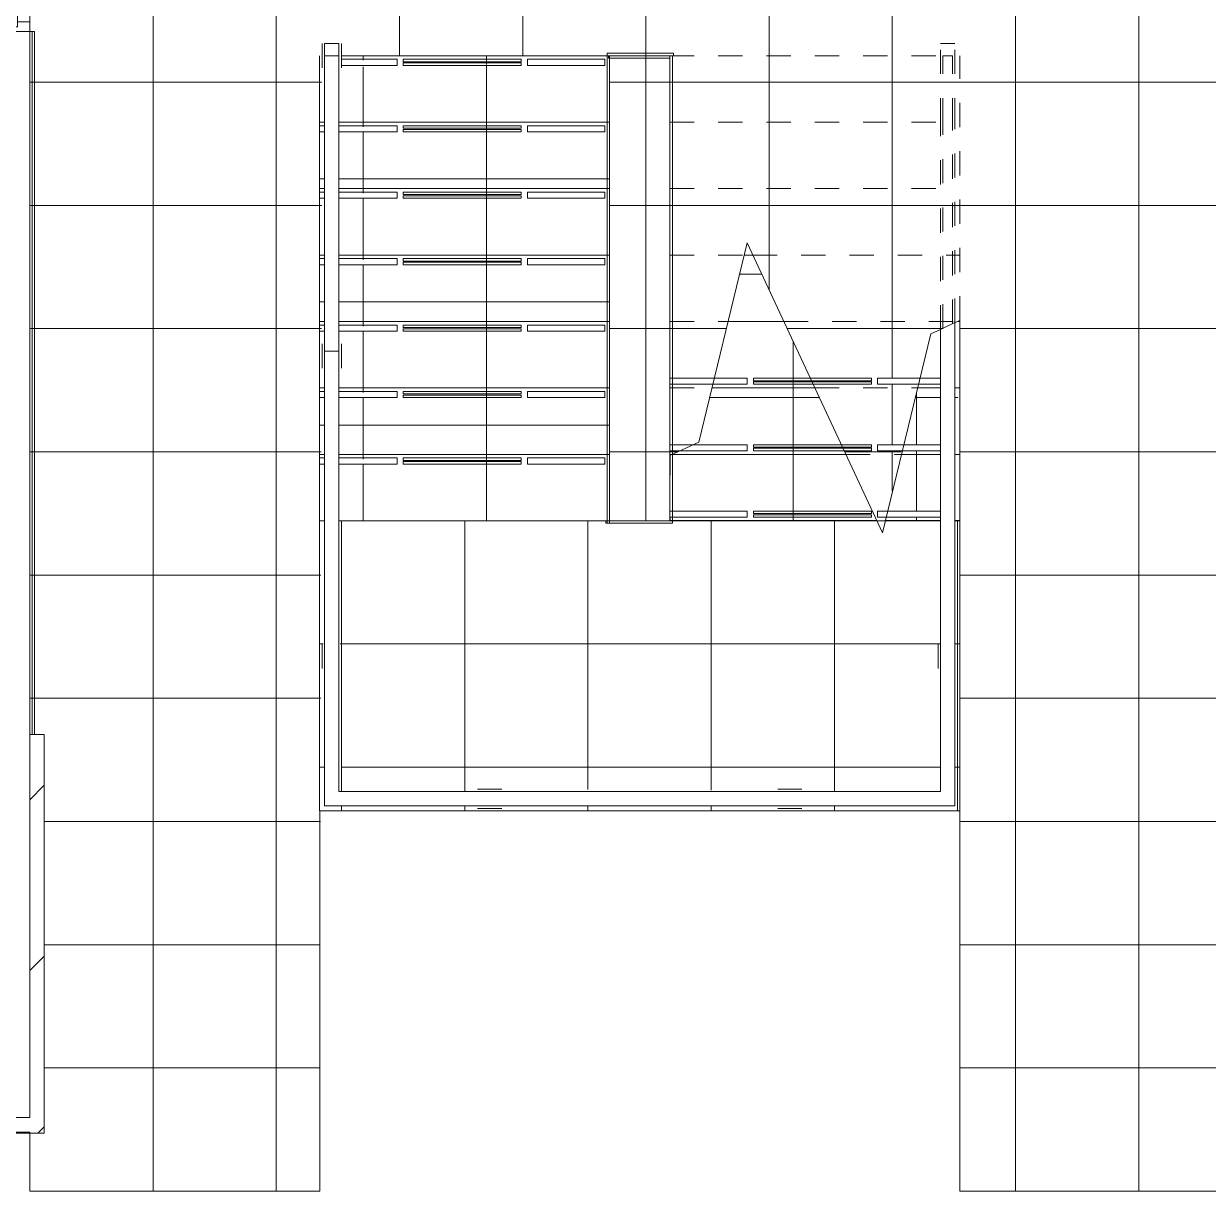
# Model space of a CAD drawing. Header units: metres. Extents: x 3856 to 4207, y -1118 to -691.
# Drawn here: x 3993.807 to 3998.71, y -996.427 to -991.595 of the extents above; entities that cross this region are included whole.
import ezdxf

# ---------------------------------------------------------------- set-up
doc = ezdxf.new("R2010")
doc.units = ezdxf.units.M
doc.linetypes.add('Basculante', pattern=[0.003, 0.002, -0.001])
doc.linetypes.add('Derribado', pattern=[0.0048, 0.0032, -0.0016])
for name, color, linetype, lineweight in [('_Above_ Nosing Lines', 7, 'Basculante', 9), ('_Above_ Outlines', 7, 'Basculante', 9), ('_Above_ Railings Cut Line', 7, 'Basculante', 9), ('_Above_ Riser Lines', 7, 'Basculante', 9), ('_Above_ Top Rails', 7, 'Basculante', 9), ('Balusters', 7, 'Continuous', 9), ('Cut Marks', 7, 'Continuous', 9), ('Cut Pattern', 7, 'Continuous', 18), ('Detail Items', 7, 'Continuous', 9), ('Doors', 7, 'Continuous', 9), ('Floors', 7, 'Continuous', 9), ('Linea de proyección', 7, 'Derribado', 9), ('Nosing Lines', 7, 'Continuous', 9), ('Outlines', 7, 'Continuous', 9), ('Panel', 7, 'Continuous', 9), ('Railings', 7, 'Continuous', 9), ('Riser Lines', 7, 'Basculante', 9), ('Surface Pattern', 7, 'Continuous', 9), ('Top Rails', 7, 'Continuous', 9), ('Treads_Risers', 7, 'Continuous', 9), ('Walls', 7, 'Continuous', 9)]:
    doc.layers.add(name, color=color, linetype=linetype, lineweight=lineweight)
doc.layers.add('ROA-E00-URB-A101-MASTER_PLAN cambio estaciomientos_dwg', color=7, linetype='Continuous', lineweight=9, true_color=0x767676)
pattern_1 = [(180, (3996.482, -993.652), (-6e-17, -0.51), []), (270, (3996.482, -993.652), (0.51, 3e-17), [])]
pattern_2 = [(0, (3996.232, -991.727), (0, 0.51), []), (90, (3996.232, -991.727), (-0.51, 3e-17), [])]
pattern_3 = [(45, (0, 0), (-0.35355339, 0.35355339), [])]

# ---------------------------------------------------------------- blocks, each defined once
blk = doc.blocks.new('COUR-PUERTA-SIMPLE - 100 cm x 210 cm-12032427-IMPLANTACIÓN - KIT COMERCIAL')
at = {"layer": 'Detail Items'}
for p, q in [((0.44, -0.04), (0.48, -0.04)), ((0.44, -1), (0.44, -0.04)), ((0.44, -0.04), (0.44, -1)), ((0.48, -0.04), (0.44, -0.04)), ((0.46, -0.04), (0.46, -0.0415)), ((0.48, -0.04), (0.48, -1)), ((0.48, -1), (0.48, -0.04)), ((0.48, -1), (0.44, -1)), ((0.44, -1), (0.48, -1))]:
    blk.add_line(p, q, dxfattribs=at)
at = {"layer": 'Doors'}
for p, q in [((-0.5, 0.05), (-0.46, 0.05)), ((-0.5, -0.05), (-0.5, 0.05)), ((-0.46, 0.05), (-0.46, 0)), ((0.46, 0.05), (0.5, 0.05)), ((0.46, 0), (0.46, 0.05)), ((0.5, 0.05), (0.5, -0.05)), ((-0.48, 0), (-0.48, -0.05)), ((-0.46, 0), (-0.48, 0)), ((-0.3857, 0.0064), (-0.389, 0)), ((-0.3543, 0.0064), (-0.3857, 0.0064)), ((-0.3543, 0.0064), (-0.3857, 0.0064)), ((-0.3827, 0.0254), (-0.3827, 0.0222)), ((-0.37, 0.0254), (-0.3827, 0.0254)), ((-0.3827, 0.0222), (-0.37, 0.0222)), ((-0.3827, 0.0222), (-0.3827, 0.0064)), ((-0.3573, 0.0222), (-0.3827, 0.0222)), ((-0.3573, 0.0222), (-0.3827, 0.0222)), ((-0.3827, 0.0064), (-0.3573, 0.0064)), ((-0.3827, 0.0064), (-0.3573, 0.0064)), ((-0.37, 0.0254), (-0.2842, 0.0254)), ((-0.2842, 0.0254), (-0.37, 0.0254)), ((-0.37, 0.0254), (-0.37, 0.0222)), ((-0.37, 0.0222), (-0.37, 0.0254)), ((-0.37, 0.0222), (-0.2842, 0.0222)), ((-0.2842, 0.0222), (-0.37, 0.0222)), ((-0.3573, 0.0064), (-0.3573, 0.0222)), ((-0.3509, 0), (-0.3543, 0.0064)), ((-0.2842, 0.0222), (-0.2842, 0.0099)), ((-0.2842, 0.0099), (-0.2842, 0.0222)), ((-0.2842, 0.0099), (-0.2811, 0.0099)), ((-0.2811, 0.0099), (-0.2842, 0.0099)), ((-0.2811, 0.0099), (-0.2811, 0.0223)), ((-0.2811, 0.0223), (-0.2811, 0.0099)), ((-0.389, -0.04), (-0.3857, -0.0464)), ((-0.3857, -0.0464), (-0.3543, -0.0464)), ((-0.3857, -0.0464), (-0.3543, -0.0464)), ((-0.3827, -0.0464), (-0.3827, -0.0622)), ((-0.3573, -0.0464), (-0.3827, -0.0464)), ((-0.3573, -0.0464), (-0.3827, -0.0464)), ((-0.3573, -0.0622), (-0.3573, -0.0464)), ((-0.3543, -0.0464), (-0.3509, -0.04)), ((0.48, 0), (0.46, 0)), ((0.48, -0.04), (0.48, 0)), ((-0.48, -0.05), (-0.5, -0.05)), ((-0.3827, -0.0622), (-0.3827, -0.0654)), ((-0.37, -0.0622), (-0.3827, -0.0622)), ((-0.3827, -0.0622), (-0.3573, -0.0622)), ((-0.3827, -0.0622), (-0.3573, -0.0622)), ((-0.3827, -0.0654), (-0.37, -0.0654)), ((-0.37, -0.0622), (-0.2842, -0.0622)), ((-0.2842, -0.0622), (-0.37, -0.0622)), ((-0.37, -0.0654), (-0.37, -0.0622)), ((-0.37, -0.0622), (-0.37, -0.0654)), ((-0.37, -0.0654), (-0.2842, -0.0654)), ((-0.2842, -0.0654), (-0.37, -0.0654)), ((-0.2842, -0.0622), (-0.2842, -0.0499)), ((-0.2842, -0.0499), (-0.2842, -0.0622)), ((-0.2842, -0.0499), (-0.2811, -0.0499)), ((-0.2811, -0.0499), (-0.2842, -0.0499)), ((-0.2811, -0.0499), (-0.2811, -0.0623)), ((-0.2811, -0.0623), (-0.2811, -0.0499)), ((0.5, -0.05), (0.48, -0.05))]:
    blk.add_line(p, q, dxfattribs=at)
at = {"layer": 'Doors', "flags": 128}
for points in [[(-0.2842, 0.0254), (-0.2835, 0.0253), (-0.2829, 0.0251), (-0.2823, 0.0247), (-0.2818, 0.0242), (-0.2814, 0.0236), (-0.2812, 0.023), (-0.2811, 0.0223)], [(-0.2811, 0.0223), (-0.2812, 0.023), (-0.2814, 0.0236), (-0.2818, 0.0242), (-0.2823, 0.0247), (-0.2829, 0.0251), (-0.2835, 0.0253), (-0.2842, 0.0254)], [(-0.2842, -0.0654), (-0.2835, -0.0653), (-0.2829, -0.0651), (-0.2823, -0.0647), (-0.2818, -0.0642), (-0.2814, -0.0636), (-0.2812, -0.063), (-0.2811, -0.0623)], [(-0.2811, -0.0623), (-0.2812, -0.063), (-0.2814, -0.0636), (-0.2818, -0.0642), (-0.2823, -0.0647), (-0.2829, -0.0651), (-0.2835, -0.0653), (-0.2842, -0.0654)]]:
    blk.add_lwpolyline(points, dxfattribs=at)
at = {"layer": 'Linea de proyección'}
blk.add_arc((0.44, -0.0792), 0.9208, 177.5622, 270, dxfattribs=at)
at = {"layer": 'Panel'}
for p, q in [((-0.48, -0.04), (-0.48, 0)), ((-0.48, 0), (0.48, 0)), ((0.44, -0.04), (-0.48, -0.04)), ((0.48, 0), (0.48, -0.04))]:
    blk.add_line(p, q, dxfattribs=at)
blk = doc.blocks.new('Railing - 13048 _ 37248-12160401-IMPLANTACIÓN - KIT COMERCIAL')
at = {"layer": 'Balusters'}
for p, q in [((-0.04, 0.05), (-0.04, -0.05)), ((0.04, -0.05), (0.04, 0.05))]:
    blk.add_line(p, q, dxfattribs=at)
blk = doc.blocks.new('Railing - 13048 _ 37248-12160565-IMPLANTACIÓN - KIT COMERCIAL')
at = {"layer": 'Balusters'}
for p, q in [((-0.04, 0.05), (-0.04, -0.05)), ((0.04, -0.05), (0.04, 0.05))]:
    blk.add_line(p, q, dxfattribs=at)
blk = doc.blocks.new('Railing - 13048 _ 37248-V171-IMPLANTACIÓN - KIT COMERCIAL')
at = {"layer": 'Balusters'}
for p, q in [((-0.04, 0.05), (-0.04, -0.05)), ((0.04, -0.05), (0.04, 0.05))]:
    blk.add_line(p, q, dxfattribs=at)
blk = doc.blocks.new('Railing - Railing-V235-IMPLANTACIÓN - KIT COMERCIAL')
at = {"layer": '_Above_ Railings Cut Line'}
for p, q in [((3975.2464, -1020.3196), (3975.2864, -1020.3196)), ((3975.2464, -1020.5946), (3975.2464, -1020.3196)), ((3975.2864, -1020.5946), (3975.2864, -1020.3196)), ((3975.2464, -1021.4474), (3975.2464, -1020.5946)), ((3975.2864, -1021.4288), (3975.2864, -1020.5946))]:
    blk.add_line(p, q, dxfattribs=at)
for name, p in [('Railing - 13048 _ 37248-12160401-IMPLANTACIÓN - KIT COMERCIAL', (3972.7164, -1020.3196)), ('Railing - 13048 _ 37248-12160565-IMPLANTACIÓN - KIT COMERCIAL', (3972.7164, -1021.5624)), ('Railing - 13048 _ 37248-V171-IMPLANTACIÓN - KIT COMERCIAL', (3972.7164, -1022.8053))]:
    blk.add_blockref(name, p)
for p, rotation in [((3975.2664, -1022.8053), 180), ((3973.37, -1023.3946), 90), ((3974.6128, -1023.3946), 90)]:
    blk.add_blockref('Railing - 13048 _ 37248-V171-IMPLANTACIÓN - KIT COMERCIAL', p, dxfattribs=dict(rotation=rotation))
blk = doc.blocks.new('Top Rail Type - Top Rail_Internal_-V236-IMPLANTACIÓN - KIT COMERCIAL')
at = {"layer": 'Top Rails'}
for p, q in [((3972.6864, -1020.3196), (3972.6864, -1020.2696)), ((3972.6864, -1020.2696), (3972.7464, -1020.2696)), ((3972.7464, -1020.2696), (3972.7464, -1020.3196)), ((3972.6864, -1021.5418), (3972.6864, -1020.3196)), ((3972.7464, -1020.3196), (3972.6864, -1020.3196)), ((3972.7464, -1020.3196), (3972.7464, -1021.5418)), ((3972.7464, -1021.5418), (3972.6864, -1021.5418))]:
    blk.add_line(p, q, dxfattribs=at)
blk = doc.blocks.new('Top Rail Type - Top Rail_Internal_-V237-IMPLANTACIÓN - KIT COMERCIAL')
at = {"layer": '_Above_ Top Rails'}
for p, q in [((3975.2364, -1020.2696), (3975.2964, -1020.2696)), ((3975.2364, -1020.5946), (3975.2364, -1020.2696)), ((3975.2964, -1020.5946), (3975.2964, -1020.2696)), ((3975.2364, -1021.4521), (3975.2364, -1020.5946)), ((3975.2964, -1021.4241), (3975.2964, -1020.5946))]:
    blk.add_line(p, q, dxfattribs=at)
at = {"layer": 'Top Rails'}
for p, q in [((3972.7464, -1020.2696), (3972.6864, -1020.2696)), ((3972.6864, -1020.2696), (3972.6864, -1020.3196)), ((3972.7464, -1020.2696), (3972.7464, -1020.3196)), ((3972.6864, -1020.3196), (3972.6864, -1021.9696)), ((3972.7464, -1020.3196), (3972.7464, -1021.9696)), ((3975.2964, -1021.4241), (3975.2364, -1021.4521)), ((3975.2964, -1022.5196), (3975.2964, -1021.4241)), ((3975.2364, -1022.5196), (3975.2364, -1021.4521)), ((3972.6864, -1021.9696), (3972.6864, -1023.4246)), ((3972.7464, -1021.9696), (3972.7464, -1023.3646)), ((3975.2364, -1023.3646), (3975.2364, -1022.5196)), ((3975.2964, -1023.4246), (3975.2964, -1022.5196)), ((3972.7464, -1023.3646), (3975.2364, -1023.3646)), ((3972.6864, -1023.4246), (3975.2964, -1023.4246))]:
    blk.add_line(p, q, dxfattribs=at)
blk = doc.blocks.new('EDIFICIO TIPO A_rvt-3-IMPLANTACIÓN - KIT COMERCIAL')
at = {"layer": 'Cut Pattern', "lineweight": 9, "true_color": 0x0f0f0f}
h = blk.add_hatch(dxfattribs=at)
h.set_pattern_fill('FP_6', color=250, style=0, pattern_type=2)
h.set_pattern_definition(pattern_3)
h.paths.add_polyline_path([(3993.8918, -996.1873), (3993.8918, -994.5373), (3993.8318, -994.5373), (3993.8318, -996.1823)])
h = blk.add_hatch(dxfattribs=at)
h.set_pattern_fill('FP_6', color=250, style=0, pattern_type=2)
h.set_pattern_definition(pattern_3)
h.paths.add_polyline_path([(3992.9051, -996.1823), (3993.8318, -996.1823), (3993.8318, -996.1223), (3992.9051, -996.1223)])
at = {"layer": 'Surface Pattern', "true_color": 0x808080}
h = blk.add_hatch(dxfattribs=at)
h.set_pattern_fill('FP_64', color=8, style=0, pattern_type=2)
h.set_pattern_definition([(270, (3993.832, -925.537), (0.51, 3e-17), []), (0, (3993.832, -925.537), (0, 0.51), [])])
h.paths.add_polyline_path([(3998.8218, -996.4273), (3998.8818, -996.4273), (3998.8818, -996.1823), (3998.8218, -996.1873), (3998.8218, -994.5373), (3998.8818, -994.5373), (3998.8818, -990.3373), (3993.8318, -990.3373), (3993.8318, -994.5373), (3993.8918, -994.5373), (3993.8918, -996.1873), (3993.8318, -996.1873), (3993.8318, -996.4273), (3995.0322, -996.4273), (3995.0418, -991.6773), (3995.1218, -991.6773), (3995.1218, -991.7273), (3996.2318, -991.7273), (3996.2318, -993.6523), (3996.4818, -993.6523), (3996.492, -993.3773), (3996.5242, -993.3623), (3996.4818, -993.3623), (3996.492, -993.3373), (3996.6018, -993.3262), (3996.6562, -993.0873), (3996.4818, -993.0873), (3996.4818, -993.0623), (3996.6659, -993.0623), (3996.802, -992.5023), (3997.0631, -993.0623), (3997.0678, -993.0723), (3997.0818, -993.0773), (3997.0748, -993.0873), (3997.1913, -993.3373), (3997.196, -993.3473), (3997.21, -993.3523), (3997.203, -993.3623), (3997.3416, -993.6523), (3997.3737, -993.6523), (3997.3737, -993.6373), (3997.3416, -993.6373), (3997.3416, -993.6123), (3997.3834, -993.6123), (3997.4405, -993.3623), (3997.3416, -993.3623), (3997.3416, -993.3373), (3997.4503, -993.3373), (3997.5074, -993.0873), (3997.3416, -993.0873), (3997.3416, -993.0623), (3997.5171, -993.0623), (3997.5618, -992.8785), (3997.6818, -992.8273), (3997.6814, -996.4273)])
at = {"layer": 'Treads_Risers', "true_color": 0xd6cec9}
h = blk.add_hatch(dxfattribs=at)
h.set_pattern_fill('FP_71', color=254, style=0, pattern_type=2)
h.set_pattern_definition(pattern_2)
h.paths.add_polyline_path([(3995.1118, -992.0023), (3996.2318, -992.0023), (3996.2318, -991.7273), (3995.1218, -991.7273), (3995.1218, -991.7423), (3995.352, -991.7523), (3995.352, -991.7673), (3995.1118, -991.7773), (3995.1118, -991.8985)])
h.paths.add_polyline_path([(3995.0318, -992.0023), (3995.0518, -992.0023), (3995.0418, -991.7673), (3995.0318, -991.7673), (3995.0318, -991.8985)])
h.paths.add_polyline_path([(3995.8916, -991.7673), (3995.8916, -991.7423), (3996.2118, -991.7423), (3996.2118, -991.7673), (3995.9507, -991.7673)])
h.paths.add_polyline_path([(3995.377, -991.7673), (3995.377, -991.7573), (3995.8666, -991.7673)])
h.paths.add_polyline_path([(3995.377, -991.7523), (3995.377, -991.7423), (3995.8666, -991.7523)])
h.paths.add_polyline_path([(3995.0318, -991.7423), (3995.0418, -991.7423), (3995.0318, -991.7273)])
h = blk.add_hatch(dxfattribs=at)
h.set_pattern_fill('FP_71', color=254, style=0, pattern_type=2)
h.set_pattern_definition(pattern_2)
h.paths.add_polyline_path([(3995.377, -992.2773), (3996.2318, -992.2773), (3996.2318, -992.0023), (3995.1118, -992.0023), (3995.1118, -992.0173), (3995.352, -992.0273), (3995.352, -992.0423), (3995.1118, -992.0423), (3995.1118, -992.2773), (3995.352, -992.2773)])
h.paths.add_polyline_path([(3995.0318, -992.2773), (3995.0518, -992.2773), (3995.0518, -992.0423), (3995.0318, -992.0423)])
h.paths.add_polyline_path([(3995.8916, -992.0423), (3995.8916, -992.0173), (3996.2118, -992.0173), (3996.2118, -992.0423), (3995.9507, -992.0423)])
h.paths.add_polyline_path([(3995.377, -992.0273), (3995.377, -992.0173), (3995.8666, -992.0273)])
h.paths.add_polyline_path([(3995.0318, -992.0173), (3995.0518, -992.0173), (3995.0518, -992.0023), (3995.0318, -992.0023)])
h = blk.add_hatch(dxfattribs=at)
h.set_pattern_fill('FP_71', color=254, style=0, pattern_type=2)
h.set_pattern_definition(pattern_2)
h.paths.add_polyline_path([(3995.377, -992.5523), (3996.2318, -992.5523), (3996.2318, -992.2773), (3995.1118, -992.2773), (3995.1118, -992.2923), (3995.352, -992.3023), (3995.352, -992.3173), (3995.1118, -992.3173), (3995.1118, -992.5523), (3995.352, -992.5523)])
h.paths.add_polyline_path([(3995.0318, -992.5523), (3995.0518, -992.5523), (3995.0518, -992.3173), (3995.0318, -992.3173)])
h.paths.add_polyline_path([(3995.8916, -992.3173), (3995.8916, -992.2923), (3996.2118, -992.2923), (3996.2118, -992.3173), (3995.9507, -992.3173)])
h.paths.add_polyline_path([(3995.377, -992.3023), (3995.377, -992.2923), (3995.8666, -992.3023)])
h.paths.add_polyline_path([(3995.0318, -992.2923), (3995.0518, -992.2923), (3995.0518, -992.2773), (3995.0318, -992.2773)])
h = blk.add_hatch(dxfattribs=at)
h.set_pattern_fill('FP_71', color=254, style=0, pattern_type=2)
h.set_pattern_definition(pattern_2)
h.paths.add_polyline_path([(3995.377, -992.8273), (3996.2318, -992.8273), (3996.2318, -992.5523), (3995.1118, -992.5523), (3995.1118, -992.5673), (3995.352, -992.5773), (3995.352, -992.5923), (3995.1118, -992.5923), (3995.1118, -992.8273), (3995.352, -992.8273)])
h.paths.add_polyline_path([(3995.0318, -992.8273), (3995.0518, -992.8273), (3995.0518, -992.5923), (3995.0318, -992.5923)])
h.paths.add_polyline_path([(3995.8916, -992.5923), (3995.8916, -992.5673), (3996.2118, -992.5673), (3996.2118, -992.5923), (3995.9507, -992.5923)])
h.paths.add_polyline_path([(3995.377, -992.5773), (3995.377, -992.5673), (3995.8666, -992.5773)])
h.paths.add_polyline_path([(3995.0318, -992.5673), (3995.0518, -992.5673), (3995.0518, -992.5523), (3995.0318, -992.5523)])
h = blk.add_hatch(dxfattribs=at)
h.set_pattern_fill('FP_70', color=254, style=0, pattern_type=2)
h.set_pattern_definition(pattern_1)
h.paths.add_polyline_path([(3996.8253, -992.8273), (3996.9535, -992.8273), (3996.8253, -992.5523), (3996.7898, -992.5523), (3996.723, -992.8273), (3996.7898, -992.8273)])
h = blk.add_hatch(dxfattribs=at)
h.set_pattern_fill('FP_71', color=254, style=0, pattern_type=2)
h.set_pattern_definition(pattern_2)
h.paths.add_polyline_path([(3995.1218, -993.1023), (3996.2318, -993.1023), (3996.2318, -992.8273), (3995.1118, -992.8273), (3995.1218, -992.8423), (3995.352, -992.8523), (3995.352, -992.8673), (3995.1118, -992.8673), (3995.1118, -993.1023)])
h.paths.add_polyline_path([(3995.0518, -993.1023), (3995.0418, -992.8673), (3995.0318, -992.8673), (3995.0418, -993.1023)])
h.paths.add_polyline_path([(3995.377, -992.8673), (3995.377, -992.8573), (3995.8666, -992.8673)])
h.paths.add_polyline_path([(3995.9507, -992.8673), (3995.8916, -992.8573), (3995.8916, -992.8423), (3996.2118, -992.8423), (3996.2118, -992.8673)])
h.paths.add_polyline_path([(3995.0318, -992.8423), (3995.0518, -992.8423), (3995.0418, -992.8273), (3995.0318, -992.8273)])
h = blk.add_hatch(dxfattribs=at)
h.set_pattern_fill('FP_70', color=254, style=0, pattern_type=2)
h.set_pattern_definition(pattern_1)
h.paths.add_polyline_path([(3996.6562, -993.1023), (3997.0818, -993.1023), (3997.0748, -993.0873), (3997.0701, -993.0773), (3997.0678, -993.0723), (3997.0631, -993.0623), (3996.9535, -992.8273), (3996.723, -992.8273), (3996.6659, -993.0623), (3996.802, -993.0623), (3996.802, -993.0873), (3996.6598, -993.0873)])
h.paths.add_polyline_path([(3997.6818, -993.1023), (3997.6715, -992.8273), (3997.6618, -992.8319), (3997.6618, -993.1023)])
h.paths.add_polyline_path([(3997.5074, -993.1023), (3997.6018, -993.1023), (3997.6018, -993.0873), (3997.511, -993.0873)])
h.paths.add_polyline_path([(3997.6018, -993.0623), (3997.6018, -992.8599), (3997.5618, -992.8785), (3997.5171, -993.0623)])
h = blk.add_hatch(dxfattribs=at)
h.set_pattern_fill('FP_71', color=254, style=0, pattern_type=2)
h.set_pattern_definition(pattern_2)
h.paths.add_polyline_path([(3995.377, -993.3773), (3996.2318, -993.3773), (3996.2318, -993.1023), (3995.1118, -993.1023), (3995.1118, -993.1173), (3995.352, -993.1273), (3995.352, -993.1423), (3995.1118, -993.1423), (3995.1118, -993.3773), (3995.352, -993.3773)])
h.paths.add_polyline_path([(3995.0318, -993.3773), (3995.0518, -993.3773), (3995.0518, -993.1423), (3995.0318, -993.1423)])
h.paths.add_polyline_path([(3995.8916, -993.1423), (3995.8916, -993.1173), (3996.2118, -993.1173), (3996.2118, -993.1423), (3995.9507, -993.1423)])
h.paths.add_polyline_path([(3995.377, -993.1273), (3995.377, -993.1173), (3995.8666, -993.1273)])
h.paths.add_polyline_path([(3995.0318, -993.1173), (3995.0518, -993.1173), (3995.0518, -993.1023), (3995.0318, -993.1023)])
h = blk.add_hatch(dxfattribs=at)
h.set_pattern_fill('FP_70', color=254, style=0, pattern_type=2)
h.set_pattern_definition(pattern_1)
h.paths.add_polyline_path([(3997.21, -993.3773), (3997.203, -993.3623), (3997.1983, -993.3523), (3997.196, -993.3473), (3997.1913, -993.3373), (3997.0818, -993.1023), (3996.6562, -993.1023), (3996.6018, -993.3262), (3996.5778, -993.3373), (3996.802, -993.3473), (3996.802, -993.3623), (3996.5242, -993.3623), (3996.492, -993.3773), (3996.827, -993.3773)])
h.paths.add_polyline_path([(3997.6018, -993.3773), (3997.6018, -993.3623), (3997.4442, -993.3623), (3997.4405, -993.3773), (3997.5618, -993.3773)])
h.paths.add_polyline_path([(3997.6618, -993.3773), (3997.6818, -993.3773), (3997.6715, -993.1023), (3997.6618, -993.1023), (3997.6618, -993.3623)])
h.paths.add_polyline_path([(3997.4503, -993.3373), (3997.6018, -993.3373), (3997.6018, -993.1023), (3997.5074, -993.1023)])
h = blk.add_hatch(dxfattribs=at)
h.set_pattern_fill('FP_71', color=254, style=0, pattern_type=2)
h.set_pattern_definition(pattern_2)
h.paths.add_polyline_path([(3995.0518, -993.6523), (3995.0518, -993.4173), (3995.0318, -993.4173), (3995.0318, -993.6523)])
h.paths.add_polyline_path([(3996.2318, -993.6523), (3996.2318, -993.3773), (3995.1118, -993.3773), (3995.1118, -993.3923), (3995.352, -993.4023), (3995.352, -993.4173), (3995.1118, -993.4173), (3995.1118, -993.6523)])
h.paths.add_polyline_path([(3995.8916, -993.4173), (3995.8916, -993.3923), (3996.2118, -993.3923), (3996.2118, -993.4173), (3995.9507, -993.4173)])
h.paths.add_polyline_path([(3995.377, -993.4023), (3995.377, -993.3923), (3995.8666, -993.4023)])
h.paths.add_polyline_path([(3995.0318, -993.3923), (3995.0518, -993.3923), (3995.0518, -993.3773), (3995.0318, -993.3773)])
h = blk.add_hatch(dxfattribs=at)
h.set_pattern_fill('FP_70', color=254, style=0, pattern_type=2)
h.set_pattern_definition(pattern_1)
h.paths.add_polyline_path([(3997.6818, -993.6523), (3997.6818, -993.3773), (3997.6618, -993.3773), (3997.6618, -993.6523)])
h.paths.add_polyline_path([(3997.2842, -993.6523), (3997.3382, -993.6523), (3997.21, -993.3773), (3996.4818, -993.3821), (3996.4833, -993.6123), (3996.802, -993.6223), (3996.802, -993.6373), (3996.4818, -993.6373), (3996.4818, -993.6523), (3996.827, -993.6523)])
h.paths.add_polyline_path([(3997.6018, -993.6523), (3997.6018, -993.6373), (3997.3773, -993.6373), (3997.3737, -993.6523)])
h.paths.add_polyline_path([(3997.6018, -993.6123), (3997.6018, -993.3773), (3997.4405, -993.3773), (3997.3834, -993.6123)])
h = blk.add_hatch(dxfattribs=at)
h.set_pattern_fill('FP_69', color=254, style=0, pattern_type=2)
h.set_pattern_definition([(0, (3995.632, -993.652), (0, 0.51), []), (90, (3995.632, -993.652), (-0.51, 3e-17), [])])
h.paths.add_polyline_path([(3997.6018, -994.8523), (3997.6818, -994.8523), (3997.6818, -993.6523), (3997.6618, -993.6523), (3997.6618, -994.8323), (3995.0518, -994.8323), (3995.0418, -993.6523), (3995.0318, -993.6523), (3995.0318, -994.8523), (3997.2842, -994.8523)])
h.paths.add_polyline_path([(3995.6853, -994.7723), (3995.6853, -994.7623), (3997.6018, -994.7723), (3997.6018, -993.6523), (3995.1118, -993.6523), (3995.1218, -994.7723), (3995.1284, -994.7723)])
at = {"layer": '_Above_ Nosing Lines'}
for p, q in [((3996.4818, -992.0023), (3997.6818, -992.0023)), ((3996.4818, -992.2773), (3997.6818, -992.2773)), ((3996.4818, -992.5523), (3996.7898, -992.5523)), ((3996.8253, -992.5523), (3997.6818, -992.5523)), ((3996.4818, -992.8273), (3996.723, -992.8273)), ((3996.9535, -992.8273), (3997.6715, -992.8273)), ((3996.4818, -993.1023), (3996.6562, -993.1023)), ((3997.0818, -993.1023), (3997.5074, -993.1023)), ((3996.4818, -993.3773), (3996.492, -993.3773)), ((3997.21, -993.3773), (3997.4405, -993.3773))]:
    blk.add_line(p, q, dxfattribs=at)
at = {"layer": '_Above_ Outlines'}
for p, q in [((3996.4818, -991.7273), (3997.6818, -991.7273)), ((3996.4818, -993.3821), (3996.4818, -991.7273)), ((3997.6818, -992.8226), (3997.6818, -991.7273)), ((3997.3382, -993.6523), (3997.3737, -993.6523))]:
    blk.add_line(p, q, dxfattribs=at)
at = {"layer": '_Above_ Riser Lines'}
for p, q in [((3996.4818, -992.0023), (3997.6818, -992.0023)), ((3996.4818, -992.2773), (3997.6818, -992.2773)), ((3996.4818, -992.5523), (3996.7898, -992.5523)), ((3996.8253, -992.5523), (3997.6818, -992.5523)), ((3996.4818, -992.8273), (3996.723, -992.8273)), ((3996.9535, -992.8273), (3997.6715, -992.8273)), ((3996.4818, -993.1023), (3996.6562, -993.1023)), ((3997.0818, -993.1023), (3997.5074, -993.1023)), ((3996.4818, -993.3773), (3996.492, -993.3773)), ((3997.21, -993.3773), (3997.4405, -993.3773)), ((3997.3382, -993.6523), (3997.3737, -993.6523))]:
    blk.add_line(p, q, dxfattribs=at)
at = {"layer": 'Cut Marks'}
for p, q in [((3996.802, -992.5023), (3996.6018, -993.3262)), ((3997.3615, -993.7023), (3996.802, -992.5023)), ((3997.6818, -992.8226), (3997.6618, -992.8319)), ((3997.5618, -992.8785), (3997.3615, -993.7023)), ((3997.6018, -992.8599), (3997.5618, -992.8785)), ((3996.6018, -993.3262), (3996.4818, -993.3821))]:
    blk.add_line(p, q, dxfattribs=at)
at = {"layer": 'Floors'}
for p, q in [((3993.8318, -991.6273), (3993.8318, -994.5373)), ((3995.0318, -991.7423), (3995.0318, -991.7673)), ((3995.352, -991.7423), (3995.1218, -991.7423)), ((3995.1218, -991.7673), (3995.352, -991.7673)), ((3995.352, -991.7673), (3995.352, -991.7423)), ((3995.8666, -991.7423), (3995.377, -991.7423)), ((3995.377, -991.7423), (3995.377, -991.7523)), ((3995.377, -991.7523), (3995.8666, -991.7523)), ((3995.8666, -991.7573), (3995.377, -991.7573)), ((3995.377, -991.7573), (3995.377, -991.7673)), ((3995.377, -991.7673), (3995.8666, -991.7673)), ((3995.8666, -991.7523), (3995.8666, -991.7423)), ((3995.8666, -991.7673), (3995.8666, -991.7573)), ((3995.8916, -991.7423), (3995.8916, -991.7673)), ((3996.2118, -991.7423), (3995.8916, -991.7423)), ((3995.8916, -991.7673), (3996.2118, -991.7673)), ((3996.2118, -991.7673), (3996.2118, -991.7423)), ((3995.0518, -992.0173), (3995.0318, -992.0173)), ((3995.0318, -992.0173), (3995.0318, -992.0423)), ((3995.352, -992.0173), (3995.1118, -992.0173)), ((3995.352, -992.0423), (3995.352, -992.0173)), ((3995.8666, -992.0173), (3995.377, -992.0173)), ((3995.377, -992.0173), (3995.377, -992.0273)), ((3995.8666, -992.0273), (3995.8666, -992.0173)), ((3995.8916, -992.0173), (3995.8916, -992.0423)), ((3996.2118, -992.0173), (3995.8916, -992.0173)), ((3996.2118, -992.0423), (3996.2118, -992.0173)), ((3995.0318, -992.0423), (3995.0518, -992.0423)), ((3995.1118, -992.0423), (3995.352, -992.0423)), ((3995.377, -992.0273), (3995.8666, -992.0273)), ((3995.8666, -992.0323), (3995.377, -992.0323)), ((3995.377, -992.0323), (3995.377, -992.0423)), ((3995.377, -992.0423), (3995.8666, -992.0423)), ((3995.8666, -992.0423), (3995.8666, -992.0323)), ((3995.8916, -992.0423), (3996.2118, -992.0423)), ((3995.0518, -992.2923), (3995.0318, -992.2923)), ((3995.0318, -992.2923), (3995.0318, -992.3173)), ((3995.0318, -992.3173), (3995.0518, -992.3173)), ((3995.352, -992.2923), (3995.1118, -992.2923)), ((3995.1118, -992.3173), (3995.352, -992.3173)), ((3995.352, -992.3173), (3995.352, -992.2923)), ((3995.8666, -992.2923), (3995.377, -992.2923)), ((3995.377, -992.2923), (3995.377, -992.3023)), ((3995.377, -992.3023), (3995.8666, -992.3023)), ((3995.8666, -992.3073), (3995.377, -992.3073)), ((3995.377, -992.3073), (3995.377, -992.3173)), ((3995.377, -992.3173), (3995.8666, -992.3173)), ((3995.8666, -992.3023), (3995.8666, -992.2923)), ((3995.8666, -992.3173), (3995.8666, -992.3073)), ((3995.8916, -992.2923), (3995.8916, -992.3173)), ((3996.2118, -992.2923), (3995.8916, -992.2923)), ((3995.8916, -992.3173), (3996.2118, -992.3173)), ((3996.2118, -992.3173), (3996.2118, -992.2923)), ((3995.0518, -992.5673), (3995.0318, -992.5673)), ((3995.0318, -992.5673), (3995.0318, -992.5923)), ((3995.0318, -992.5923), (3995.0518, -992.5923)), ((3995.352, -992.5673), (3995.1118, -992.5673)), ((3995.1118, -992.5923), (3995.352, -992.5923)), ((3995.352, -992.5923), (3995.352, -992.5673)), ((3995.8666, -992.5673), (3995.377, -992.5673)), ((3995.377, -992.5673), (3995.377, -992.5773)), ((3995.377, -992.5773), (3995.8666, -992.5773)), ((3995.8666, -992.5823), (3995.377, -992.5823)), ((3995.377, -992.5823), (3995.377, -992.5923)), ((3995.377, -992.5923), (3995.8666, -992.5923)), ((3995.8666, -992.5773), (3995.8666, -992.5673)), ((3995.8666, -992.5923), (3995.8666, -992.5823)), ((3995.8916, -992.5673), (3995.8916, -992.5923)), ((3996.2118, -992.5673), (3995.8916, -992.5673)), ((3995.8916, -992.5923), (3996.2118, -992.5923)), ((3996.2118, -992.5923), (3996.2118, -992.5673)), ((3995.0518, -992.8423), (3995.0318, -992.8423)), ((3995.0318, -992.8423), (3995.0318, -992.8673)), ((3995.352, -992.8423), (3995.1118, -992.8423)), ((3995.352, -992.8673), (3995.352, -992.8423)), ((3995.8666, -992.8423), (3995.377, -992.8423)), ((3995.377, -992.8423), (3995.377, -992.8523)), ((3995.377, -992.8523), (3995.8666, -992.8523)), ((3995.8666, -992.8573), (3995.377, -992.8573)), ((3995.377, -992.8573), (3995.377, -992.8673)), ((3995.8666, -992.8523), (3995.8666, -992.8423)), ((3995.8666, -992.8673), (3995.8666, -992.8573)), ((3995.8916, -992.8423), (3995.8916, -992.8673)), ((3996.2118, -992.8423), (3995.8916, -992.8423)), ((3996.2118, -992.8673), (3996.2118, -992.8423)), ((3995.0318, -992.8673), (3995.0518, -992.8673)), ((3995.1118, -992.8673), (3995.352, -992.8673)), ((3995.377, -992.8673), (3995.8666, -992.8673)), ((3995.8916, -992.8673), (3996.2118, -992.8673)), ((3996.802, -993.0623), (3996.4818, -993.0623)), ((3996.4818, -993.0623), (3996.4818, -993.0873)), ((3996.4818, -993.0873), (3996.802, -993.0873)), ((3996.802, -993.0873), (3996.802, -993.0623)), ((3997.3166, -993.0623), (3996.827, -993.0623)), ((3996.827, -993.0623), (3996.827, -993.0723)), ((3996.827, -993.0723), (3997.3166, -993.0723)), ((3997.3166, -993.0773), (3996.827, -993.0773)), ((3996.827, -993.0773), (3996.827, -993.0873)), ((3996.827, -993.0873), (3997.3166, -993.0873)), ((3997.3166, -993.0723), (3997.3166, -993.0623)), ((3997.3166, -993.0873), (3997.3166, -993.0773)), ((3997.3416, -993.0623), (3997.3416, -993.0873)), ((3997.6018, -993.0623), (3997.3416, -993.0623)), ((3997.3416, -993.0873), (3997.6018, -993.0873)), ((3995.0518, -993.1173), (3995.0318, -993.1173)), ((3995.0318, -993.1173), (3995.0318, -993.1423)), ((3995.0318, -993.1423), (3995.0518, -993.1423)), ((3995.352, -993.1173), (3995.1118, -993.1173)), ((3995.1118, -993.1423), (3995.352, -993.1423)), ((3995.352, -993.1423), (3995.352, -993.1173)), ((3995.8666, -993.1173), (3995.377, -993.1173)), ((3995.377, -993.1173), (3995.377, -993.1273)), ((3995.377, -993.1273), (3995.8666, -993.1273)), ((3995.8666, -993.1323), (3995.377, -993.1323)), ((3995.377, -993.1323), (3995.377, -993.1423)), ((3995.377, -993.1423), (3995.8666, -993.1423)), ((3995.8666, -993.1273), (3995.8666, -993.1173)), ((3995.8666, -993.1423), (3995.8666, -993.1323)), ((3995.8916, -993.1173), (3995.8916, -993.1423)), ((3996.2118, -993.1173), (3995.8916, -993.1173)), ((3995.8916, -993.1423), (3996.2118, -993.1423)), ((3996.2118, -993.1423), (3996.2118, -993.1173)), ((3996.802, -993.3373), (3996.4818, -993.3373)), ((3996.4818, -993.3373), (3996.4818, -993.3623)), ((3996.802, -993.3623), (3996.802, -993.3373)), ((3997.3166, -993.3373), (3996.827, -993.3373)), ((3996.827, -993.3373), (3996.827, -993.3473)), ((3996.827, -993.3473), (3997.3166, -993.3473)), ((3997.3166, -993.3473), (3997.3166, -993.3373)), ((3997.3416, -993.3373), (3997.3416, -993.3623)), ((3997.6018, -993.3373), (3997.3416, -993.3373)), ((3995.0518, -993.3923), (3995.0318, -993.3923)), ((3995.0318, -993.3923), (3995.0318, -993.4173)), ((3995.352, -993.3923), (3995.1118, -993.3923)), ((3995.352, -993.4173), (3995.352, -993.3923)), ((3995.8666, -993.3923), (3995.377, -993.3923)), ((3995.377, -993.3923), (3995.377, -993.4023)), ((3995.8666, -993.4023), (3995.8666, -993.3923)), ((3995.8916, -993.3923), (3995.8916, -993.4173)), ((3996.2118, -993.3923), (3995.8916, -993.3923)), ((3996.2118, -993.4173), (3996.2118, -993.3923)), ((3996.4818, -993.3623), (3996.802, -993.3623)), ((3997.3166, -993.3523), (3996.827, -993.3523)), ((3996.827, -993.3523), (3996.827, -993.3623)), ((3996.827, -993.3623), (3997.3166, -993.3623)), ((3997.3166, -993.3623), (3997.3166, -993.3523)), ((3997.3416, -993.3623), (3997.6018, -993.3623)), ((3995.0318, -993.4173), (3995.0518, -993.4173)), ((3995.1118, -993.4173), (3995.352, -993.4173)), ((3995.377, -993.4023), (3995.8666, -993.4023)), ((3995.8666, -993.4073), (3995.377, -993.4073)), ((3995.377, -993.4073), (3995.377, -993.4173)), ((3995.377, -993.4173), (3995.8666, -993.4173)), ((3995.8666, -993.4173), (3995.8666, -993.4073)), ((3995.8916, -993.4173), (3996.2118, -993.4173)), ((3996.802, -993.6123), (3996.4818, -993.6123)), ((3996.4818, -993.6123), (3996.4818, -993.6373)), ((3996.4818, -993.6373), (3996.802, -993.6373)), ((3996.802, -993.6373), (3996.802, -993.6123)), ((3997.3166, -993.6123), (3996.827, -993.6123)), ((3996.827, -993.6123), (3996.827, -993.6223)), ((3996.827, -993.6223), (3997.3166, -993.6223)), ((3997.3166, -993.6273), (3996.827, -993.6273)), ((3996.827, -993.6273), (3996.827, -993.6373)), ((3996.827, -993.6373), (3997.3166, -993.6373)), ((3997.3166, -993.6223), (3997.3166, -993.6123)), ((3997.3166, -993.6373), (3997.3166, -993.6273)), ((3997.3416, -993.6123), (3997.3416, -993.6373)), ((3997.6018, -993.6123), (3997.3416, -993.6123)), ((3997.3416, -993.6373), (3997.6018, -993.6373)), ((3995.0322, -996.4273), (3995.0322, -994.8519)), ((3997.6814, -994.8519), (3997.6814, -996.4273)), ((3993.8318, -996.1823), (3993.8318, -996.4273)), ((3993.8318, -996.4273), (3995.0322, -996.4273)), ((3997.6814, -996.4273), (3998.8818, -996.4273))]:
    blk.add_line(p, q, dxfattribs=at)
at = {"layer": 'Nosing Lines'}
for p, q in [((3995.0518, -992.0023), (3995.0318, -992.0023)), ((3996.2318, -992.0023), (3995.1118, -992.0023)), ((3995.0518, -992.2773), (3995.0318, -992.2773)), ((3996.2318, -992.2773), (3995.1118, -992.2773)), ((3995.0518, -992.5523), (3995.0318, -992.5523)), ((3996.2318, -992.5523), (3995.1118, -992.5523)), ((3996.7898, -992.5523), (3996.8253, -992.5523)), ((3995.0518, -992.8273), (3995.0318, -992.8273)), ((3996.2318, -992.8273), (3995.1118, -992.8273)), ((3996.723, -992.8273), (3996.9535, -992.8273)), ((3997.6715, -992.8273), (3997.6818, -992.8273)), ((3995.0518, -993.1023), (3995.0318, -993.1023)), ((3996.2318, -993.1023), (3995.1118, -993.1023)), ((3996.6562, -993.1023), (3997.0818, -993.1023)), ((3997.5074, -993.1023), (3997.6018, -993.1023)), ((3997.6618, -993.1023), (3997.6818, -993.1023)), ((3995.0518, -993.3773), (3995.0318, -993.3773)), ((3996.2318, -993.3773), (3995.1118, -993.3773)), ((3996.492, -993.3773), (3997.21, -993.3773)), ((3997.4405, -993.3773), (3997.6018, -993.3773)), ((3997.6618, -993.3773), (3997.6818, -993.3773))]:
    blk.add_line(p, q, dxfattribs=at)
at = {"layer": 'Outlines'}
for p, q in [((3995.0318, -991.7273), (3995.0318, -991.7423)), ((3996.2318, -991.7273), (3995.1218, -991.7273)), ((3996.2318, -991.7273), (3996.2318, -992.0023)), ((3995.0318, -991.7673), (3995.0318, -992.0023)), ((3995.0318, -992.0023), (3995.0318, -992.0173)), ((3996.2318, -992.0023), (3996.2318, -992.2773)), ((3995.0318, -992.0423), (3995.0318, -992.2773)), ((3995.0318, -992.2773), (3995.0318, -992.2923)), ((3995.0318, -992.3173), (3995.0318, -992.5523)), ((3996.2318, -992.2773), (3996.2318, -992.5523)), ((3995.0318, -992.5523), (3995.0318, -992.5673)), ((3996.2318, -992.5523), (3996.2318, -992.8273)), ((3995.0318, -992.5923), (3995.0318, -992.8273)), ((3995.0318, -992.8273), (3995.0318, -992.8423)), ((3996.2318, -992.8273), (3996.2318, -993.1023)), ((3997.6818, -992.8273), (3997.6818, -992.8226)), ((3997.6818, -993.1023), (3997.6818, -992.8273)), ((3995.0318, -992.8673), (3995.0318, -993.1023)), ((3995.0318, -993.1023), (3995.0318, -993.1173)), ((3996.2318, -993.1023), (3996.2318, -993.3773)), ((3997.6818, -993.3773), (3997.6818, -993.1023)), ((3995.0318, -993.1423), (3995.0318, -993.3773)), ((3995.0318, -993.3773), (3995.0318, -993.3923)), ((3996.2318, -993.3773), (3996.2318, -993.6523)), ((3996.4818, -993.6123), (3996.4818, -993.3821)), ((3997.6818, -993.6523), (3997.6818, -993.3773)), ((3995.0318, -993.4173), (3995.0318, -993.6523)), ((3996.4818, -993.6523), (3996.4818, -993.6373)), ((3995.0318, -993.6523), (3995.0318, -994.8523)), ((3995.0518, -993.6523), (3995.0318, -993.6523)), ((3996.2318, -993.6523), (3995.1118, -993.6523)), ((3996.4818, -993.6523), (3996.2318, -993.6523)), ((3996.4818, -993.6523), (3997.3382, -993.6523)), ((3997.3737, -993.6523), (3997.6018, -993.6523)), ((3997.6618, -993.6523), (3997.6818, -993.6523)), ((3997.6818, -994.8523), (3997.6818, -993.6523)), ((3995.0318, -994.8523), (3997.6818, -994.8523))]:
    blk.add_line(p, q, dxfattribs=at)
at = {"layer": 'Riser Lines'}
for p, q in [((3996.2318, -991.7273), (3995.1218, -991.7273)), ((3995.0518, -992.0023), (3995.0318, -992.0023)), ((3996.2318, -992.0023), (3995.1118, -992.0023)), ((3995.0518, -992.2773), (3995.0318, -992.2773)), ((3996.2318, -992.2773), (3995.1118, -992.2773)), ((3995.0518, -992.5523), (3995.0318, -992.5523)), ((3996.2318, -992.5523), (3995.1118, -992.5523)), ((3996.7898, -992.5523), (3996.8253, -992.5523)), ((3995.0518, -992.8273), (3995.0318, -992.8273)), ((3996.2318, -992.8273), (3995.1118, -992.8273)), ((3996.723, -992.8273), (3996.9535, -992.8273)), ((3997.6715, -992.8273), (3997.6818, -992.8273)), ((3995.0518, -993.1023), (3995.0318, -993.1023)), ((3996.2318, -993.1023), (3995.1118, -993.1023)), ((3996.6562, -993.1023), (3997.0818, -993.1023)), ((3997.5074, -993.1023), (3997.6018, -993.1023)), ((3997.6618, -993.1023), (3997.6818, -993.1023)), ((3995.0518, -993.3773), (3995.0318, -993.3773)), ((3996.2318, -993.3773), (3995.1118, -993.3773)), ((3996.492, -993.3773), (3997.21, -993.3773)), ((3997.4405, -993.3773), (3997.6018, -993.3773)), ((3997.6618, -993.3773), (3997.6818, -993.3773)), ((3996.4818, -993.6523), (3997.3382, -993.6523)), ((3997.3737, -993.6523), (3997.6018, -993.6523)), ((3997.6618, -993.6523), (3997.6818, -993.6523))]:
    blk.add_line(p, q, dxfattribs=at)
at = {"layer": 'Walls', "lineweight": 18}
for p, q in [((3993.8418, -991.6273), (3993.8318, -991.6273)), ((3993.8318, -991.6273), (3993.8318, -994.5373)), ((3993.8418, -994.5373), (3993.8418, -991.6273)), ((3996.2218, -991.7273), (3996.2218, -993.6623)), ((3996.2318, -991.7273), (3996.2218, -991.7273)), ((3996.4818, -991.7273), (3996.2268, -991.7273)), ((3996.2268, -991.7273), (3996.2268, -991.7373)), ((3996.2318, -993.6623), (3996.2318, -991.7273)), ((3996.4918, -991.7273), (3996.4818, -991.7273)), ((3996.4918, -993.6523), (3996.4918, -991.7273)), ((3996.2268, -991.7373), (3996.4818, -991.7373)), ((3996.4818, -991.7373), (3996.4818, -993.6523)), ((3996.4818, -993.6523), (3996.2168, -993.6523)), ((3996.2168, -993.6523), (3996.2168, -993.6623)), ((3996.2168, -993.6623), (3996.4918, -993.6623)), ((3996.2218, -993.6623), (3996.2318, -993.6623)), ((3996.4918, -993.6623), (3996.4918, -993.6523)), ((3993.8318, -994.5373), (3993.8318, -996.1223)), ((3993.8918, -994.5373), (3993.8318, -994.5373)), ((3993.8318, -994.5373), (3993.8418, -994.5373)), ((3993.8918, -996.1873), (3993.8918, -994.5373)), ((3993.8318, -996.1223), (3992.9051, -996.1223)), ((3992.9051, -996.1823), (3993.8318, -996.1823)), ((3993.8318, -996.1823), (3993.8318, -996.1873)), ((3993.8318, -996.1873), (3993.8918, -996.1873))]:
    blk.add_line(p, q, dxfattribs=at)
at = {"layer": 'Walls'}
for p, q in [((3993.8418, -994.5373), (3993.8418, -991.6273)), ((3993.8418, -991.6273), (3993.8418, -994.5373)), ((3993.8418, -991.6273), (3993.8518, -991.6273)), ((3993.8418, -991.6273), (3993.8518, -991.6273)), ((3993.8518, -994.5373), (3993.8518, -991.6273)), ((3993.8518, -991.6273), (3993.8518, -994.5373)), ((3996.4968, -991.7173), (3996.2218, -991.7173)), ((3996.2218, -991.7173), (3996.4968, -991.7173)), ((3996.2218, -991.7273), (3996.2218, -991.7173)), ((3996.2218, -991.7173), (3996.2218, -991.7273)), ((3996.4968, -991.7273), (3996.2318, -991.7273)), ((3996.2318, -991.7273), (3996.4968, -991.7273)), ((3996.4968, -991.7173), (3996.4968, -991.7273)), ((3996.4968, -991.7273), (3996.4968, -991.7173))]:
    blk.add_line(p, q, dxfattribs=at)
at = {"layer": 'Doors', "lineweight": 9, "rotation": 270}
blk.add_blockref('COUR-PUERTA-SIMPLE - 100 cm x 210 cm-12032427-IMPLANTACIÓN - KIT COMERCIAL', (3993.7818, -991.1273), dxfattribs=at)
at = {"layer": 'Railings', "lineweight": 9}
blk.add_blockref('Railing - Railing-V235-IMPLANTACIÓN - KIT COMERCIAL', (22.3653, 28.5922), dxfattribs=at)
at = {"layer": 'Top Rails', "lineweight": 9}
for name in ['Top Rail Type - Top Rail_Internal_-V236-IMPLANTACIÓN - KIT COMERCIAL', 'Top Rail Type - Top Rail_Internal_-V237-IMPLANTACIÓN - KIT COMERCIAL']:
    blk.add_blockref(name, (22.3653, 28.5922), dxfattribs=at)
blk = doc.blocks.new('ROA-E00-URB-A101-MASTER_PLAN cambio estaciomientos_dwg_ROA-E01-ARQ-R23_rvt-3-Master Plan - Etapa 1-7986584-IMPLANTACIÓN - KIT COMERCIAL')
at = {"layer": 'Cut Pattern', "lineweight": 9}
h = blk.add_hatch(dxfattribs=at)
h.set_pattern_fill('FP_1445', color=256, style=0, pattern_type=2)
h.set_pattern_definition([(45, (-3099.551, 4900.019), (-0.176776695, 0.176776695), [])])
h.paths.add_polyline_path([(996.1873, 3993.8318), (996.1823, 3993.8318), (996.1873, 3993.2838)])
at = {"layer": 'Walls'}
blk.add_line((996.1873, 3992.9068), (996.1873, 3993.8318), dxfattribs=at)
blk = doc.blocks.new('ROA-E00-URB-A101-MASTER_PLAN cambio estaciomientos_dwg-7942325-IMPLANTACIÓN - KIT COMERCIAL')
blk.add_blockref('ROA-E00-URB-A101-MASTER_PLAN cambio estaciomientos_dwg_ROA-E01-ARQ-R23_rvt-3-Master Plan - Etapa 1-7986584-IMPLANTACIÓN - KIT COMERCIAL', (0, 0))

msp = doc.modelspace()

# ---------------------------------------------------------------- block references
at = {"lineweight": 5}
msp.add_blockref('EDIFICIO TIPO A_rvt-3-IMPLANTACIÓN - KIT COMERCIAL', (0, 0), dxfattribs=at)
at = {"layer": 'ROA-E00-URB-A101-MASTER_PLAN cambio estaciomientos_dwg', "color": 7, "rotation": 269.9999999999999}
msp.add_blockref('ROA-E00-URB-A101-MASTER_PLAN cambio estaciomientos_dwg-7942325-IMPLANTACIÓN - KIT COMERCIAL', (0, 0), dxfattribs=at)

doc.saveas('drawing.dxf')
